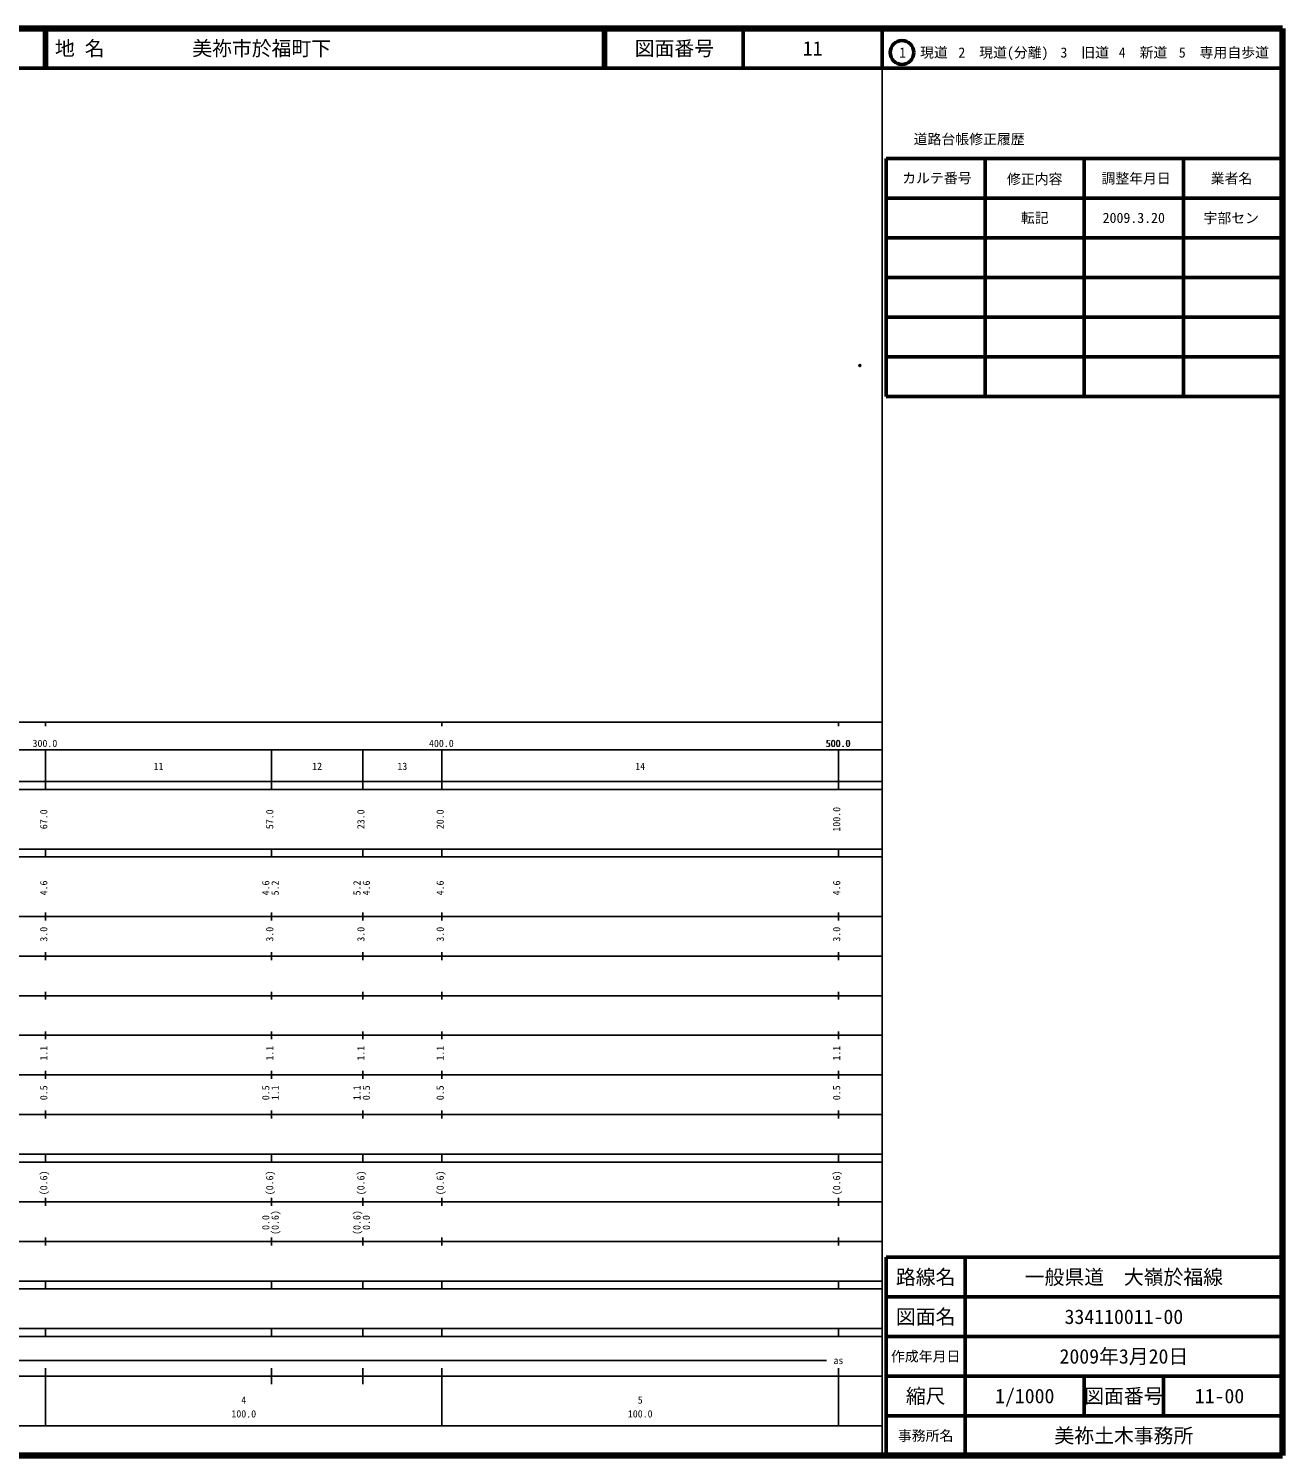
# Model space of a CAD drawing. Units: millimetres on the paper. Extents: x 40 to 680, y 20 to 380.
# Drawn here: x 363.7 to 680, y 20 to 380 of the extents above; entities that cross this region are included whole.
import ezdxf
from ezdxf.enums import TextEntityAlignment as Align

# ---------------------------------------------------------------- set-up
doc = ezdxf.new("R2010")
doc.units = ezdxf.units.MM
doc.header["$PDMODE"] = 32
doc.header["$PDSIZE"] = 0.5
doc.layers.add('M-OTRS', color=6, linetype='Continuous')
doc.layers.add('M-TTL-TXT', color=7, linetype='Continuous')
for name, color, linetype, lineweight in [('M-TTL', 2, 'Continuous', 140), ('M-TTL-BAND', 7, 'Continuous', 25), ('M-TTL-FRAM', 2, 'Continuous', 50), ('M-TTL-LINE', 7, 'Continuous', 50)]:
    doc.layers.add(name, color=color, linetype=linetype, lineweight=lineweight)
doc.styles.add('ＭＳ ゴシック', font='')
doc.styles.get('ＭＳ ゴシック').set_extended_font_data('MS Gothic')

msp = doc.modelspace()

# ---------------------------------------------------------------- linework, layer by layer
at = {"layer": 'M-OTRS'}
msp.add_point((573.41, 294.957), dxfattribs=at)
at = {"layer": 'M-TTL'}
for p, q in [((680, 380), (40, 380)), ((680, 20), (680, 380)), ((40, 20), (680, 20))]:
    msp.add_line(p, q, dxfattribs=at)
at = {"layer": 'M-TTL-BAND'}
for p, q in [((579, 20), (579, 370)), ((40, 205), (579, 205)), ((368, 205), (368, 204)), ((468, 205), (468, 204)), ((568, 205), (568, 204)), ((68, 198), (579, 198)), ((368, 188), (368, 198)), ((425, 188), (425, 198)), ((448, 188), (448, 198)), ((468, 188), (468, 198)), ((568, 188), (568, 198)), ((40, 190), (579, 190)), ((40, 188), (579, 188)), ((40, 173), (579, 173)), ((368, 171), (368, 173)), ((425, 171), (425, 173)), ((448, 171), (448, 173)), ((468, 171), (468, 173)), ((568, 171), (568, 173)), ((40, 171), (579, 171)), ((40, 156), (579, 156)), ((368, 155), (368, 157)), ((425, 155), (425, 157)), ((448, 155), (448, 157)), ((468, 155), (468, 157)), ((568, 155), (568, 157)), ((46, 146), (579, 146)), ((368, 145), (368, 147)), ((425, 145), (425, 147)), ((448, 145), (448, 147)), ((468, 145), (468, 147)), ((568, 145), (568, 147)), ((368, 135), (368, 137)), ((425, 135), (425, 137)), ((448, 135), (448, 137)), ((468, 135), (468, 137)), ((568, 135), (568, 137)), ((52, 136), (579, 136)), ((46, 126), (579, 126)), ((368, 125), (368, 127)), ((425, 125), (425, 127)), ((448, 125), (448, 127)), ((468, 125), (468, 127)), ((568, 125), (568, 127)), ((52, 116), (579, 116)), ((368, 115), (368, 117)), ((425, 115), (425, 117)), ((448, 115), (448, 117)), ((468, 115), (468, 117)), ((568, 115), (568, 117)), ((46, 106), (579, 106)), ((368, 105), (368, 107)), ((425, 105), (425, 107)), ((448, 105), (448, 107)), ((468, 105), (468, 107)), ((568, 105), (568, 107)), ((40, 96), (579, 96)), ((40, 94), (579, 94)), ((368, 94), (368, 96)), ((425, 94), (425, 96)), ((448, 94), (448, 96)), ((468, 94), (468, 96)), ((568, 94), (568, 96)), ((49, 84), (579, 84)), ((368, 83), (368, 85)), ((425, 83), (425, 85)), ((448, 83), (448, 85)), ((468, 83), (468, 85)), ((568, 83), (568, 85)), ((40, 74), (579, 74)), ((368, 73), (368, 75)), ((425, 73), (425, 75)), ((448, 73), (448, 75)), ((468, 73), (468, 75)), ((568, 73), (568, 75)), ((40, 64), (579, 64)), ((40, 62), (579, 62)), ((368, 62), (368, 64)), ((425, 62), (425, 64)), ((448, 62), (448, 64)), ((468, 62), (468, 64)), ((568, 62), (568, 64)), ((40, 52), (579, 52)), ((368, 50), (368, 52)), ((425, 50), (425, 52)), ((448, 50), (448, 52)), ((468, 50), (468, 52)), ((568, 50), (568, 52)), ((40, 50), (579, 50)), ((71, 44), (565, 44)), ((40, 40), (579, 40)), ((368, 27.5), (368, 42)), ((425, 38), (425, 42)), ((448, 38), (448, 42)), ((468, 27.5), (468, 42)), ((568, 27.5), (568, 42)), ((68, 27.5), (579, 27.5))]:
    msp.add_line(p, q, dxfattribs=at)
at = {"layer": 'M-TTL-FRAM'}
for p, q in [((580, 347.197), (580, 287.197)), ((580, 347.197), (680, 347.197)), ((580, 287.197), (680, 287.197)), ((680, 70), (580, 70)), ((580, 70), (580, 20))]:
    msp.add_line(p, q, dxfattribs=at)
at = {"layer": 'M-TTL-LINE'}
for p, q in [((367.75, 380), (367.75, 370)), ((368.25, 380), (368.25, 370)), ((508.747, 380), (508.747, 370)), ((509.247, 380), (509.247, 370)), ((543.997, 380), (543.997, 370)), ((579, 380), (579, 370)), ((40, 370), (680, 370)), ((605, 347.197), (605, 287.197)), ((630, 347.197), (630, 287.197)), ((655, 347.197), (655, 287.197)), ((580, 337.197), (680, 337.197)), ((580, 327.197), (680, 327.197)), ((580, 317.197), (680, 317.197)), ((580, 307.197), (680, 307.197)), ((580, 297.197), (680, 297.197)), ((600, 70), (600, 20)), ((680, 60), (580, 60)), ((680, 50), (580, 50)), ((680, 40), (580, 40)), ((630, 40), (630, 30)), ((650, 40), (650, 30)), ((680, 30), (580, 30))]:
    msp.add_line(p, q, dxfattribs=at)
msp.add_circle((584.031, 373.958), 3, dxfattribs=at)

# ---------------------------------------------------------------- texts
at = {"layer": 'M-TTL-BAND', "style": 'ＭＳ ゴシック'}
for s, p in [('300.0', (367.844, 198.195)), ('400.0', (467.844, 198.195)), ('500.0', (567.844, 198.195)), ('500.0', (568, 198.195)), ('11', (396.5, 192.405)), ('12', (436.5, 192.405)), ('13', (458, 192.405)), ('14', (518, 192.405)), ('as', (568, 42.5)), ('4', (418, 32.523)), ('5', (518, 32.523)), ('100.0', (418, 29.033)), ('100.0', (518, 29.033))]:
    msp.add_text(s, height=1.833, dxfattribs=at).set_placement(p, align=Align.BOTTOM_CENTER)
for s, p in [('67.0', (369, 180.5)), ('57.0', (426, 180.5)), ('23.0', (449, 180.5)), ('20.0', (469, 180.5)), ('100.0', (569, 180.5)), ('4.6', (369, 163.174)), ('4.6', (425, 163.174)), ('5.2', (427.37, 163.174)), ('5.2', (448, 163.174)), ('4.6', (450.37, 163.174)), ('4.6', (469, 163.174)), ('4.6', (569, 163.174)), ('3.0', (369, 151.5)), ('3.0', (426, 151.5)), ('3.0', (449, 151.5)), ('3.0', (469, 151.5)), ('3.0', (569, 151.5)), ('1.1', (369, 121.5)), ('1.1', (426, 121.5)), ('1.1', (449, 121.5)), ('1.1', (469, 121.5)), ('1.1', (569, 121.5)), ('0.5', (369, 111.5)), ('0.5', (425, 111.5)), ('1.1', (427.37, 111.5)), ('1.1', (448, 111.5)), ('0.5', (450.37, 111.5)), ('0.5', (469, 111.5)), ('0.5', (569, 111.5)), ('(0.6)', (369, 88.764)), ('(0.6)', (426, 88.764)), ('(0.6)', (449, 88.764)), ('(0.6)', (469, 88.764)), ('(0.6)', (569, 88.764)), ('0.0', (425, 78.764)), ('(0.6)', (427.37, 78.764)), ('(0.6)', (448, 78.764)), ('0.0', (450.37, 78.764))]:
    msp.add_text(s, height=1.833, rotation=90, dxfattribs=at).set_placement(p, align=Align.BOTTOM_CENTER)
at = {"layer": 'M-TTL-TXT', "style": 'ＭＳ ゴシック'}
for s, p in [('地 名', (370.38, 375)), ('美祢市於福町下', (405.024, 375))]:
    msp.add_text(s, height=3.666, dxfattribs=at).set_placement(p, align=Align.MIDDLE_LEFT)
for s, height, p in [('図面番号', 3.666, (526.622, 375)), ('11', 3.666, (561.497, 375)), ('1\u3000現道', 2.566, (589.448, 373.958)), ('2\u3000現道(分離)', 2.566, (609.619, 373.958)), ('3\u3000旧道', 2.566, (630.121, 373.958)), ('4\u3000新道', 2.566, (644.824, 373.958)), ('5\u3000専用自歩道', 2.566, (665.228, 373.958)), ('道路台帳修正履歴', 2.566, (600.968, 352.113)), ('カルテ番号', 2.566, (592.839, 342.277)), ('修正内容', 2.566, (617.509, 342.023)), ('調整年月日', 2.566, (643.089, 342.197)), ('業者名', 2.566, (667.134, 342.197)), ('転記', 2.566, (617.5, 332.245)), ('2009.3.20', 2.566, (642.5, 332.245)), ('宇部セン', 2.566, (667.077, 332.189)), ('路線名', 3.666, (590, 65)), ('路線名', 3.666, (590, 65)), ('一般県道\u3000大嶺於福線', 3.666, (640, 65)), ('図面名', 3.666, (590, 55)), ('図面名', 3.666, (590, 55)), ('334110011-00', 3.666, (640, 55)), ('2009年3月20日', 3.666, (640, 45)), ('作成年月日', 2.566, (590, 45)), ('作成年月日', 2.566, (590, 45)), ('縮尺', 3.666, (590, 35)), ('縮尺', 3.666, (590, 35)), ('1/1000', 3.666, (615, 35)), ('図面番号', 3.666, (640, 35)), ('図面番号', 3.666, (640, 35)), ('11-00', 3.666, (664.125, 35)), ('事務所名', 2.566, (590, 25)), ('事務所名', 2.566, (590, 25)), ('美祢土木事務所', 3.666, (640, 25))]:
    msp.add_text(s, height=height, dxfattribs=at).set_placement(p, align=Align.MIDDLE_CENTER)

doc.saveas('drawing.dxf')
